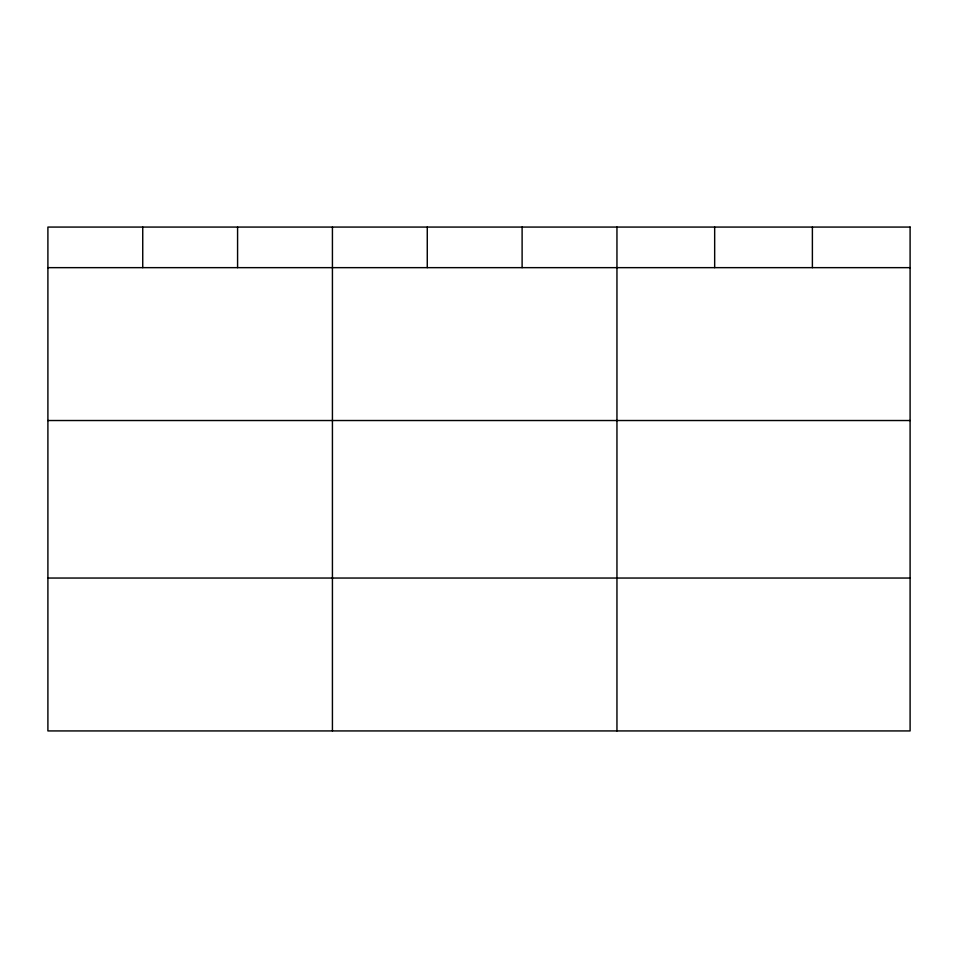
<?xml version="1.0" encoding="UTF-8"?>
<svg xmlns="http://www.w3.org/2000/svg" width="958" height="958" viewBox="0 0 958 958"><rect width="100%" height="100%" fill="white"/><g stroke="black" fill="none" stroke-linecap="round" stroke-linejoin="round"><path stroke-width="1.44" d="M47.9 267.653L910.1 267.653M47.9 420.526L910.1 420.526M47.9 578.045L910.1 578.045M812.384 227.07L812.384 267.653M714.668 227.07L714.668 267.653M616.952 227.07L616.952 730.93M522.11 227.07L522.11 267.653M427.268 227.07L427.268 267.653M332.426 227.07L332.426 730.93M237.584 227.07L237.584 267.653M142.742 227.07L142.742 267.653M910.1 227.07L47.9 227.07L47.9 730.93L910.1 730.93L910.1 227.07"/></g></svg>
